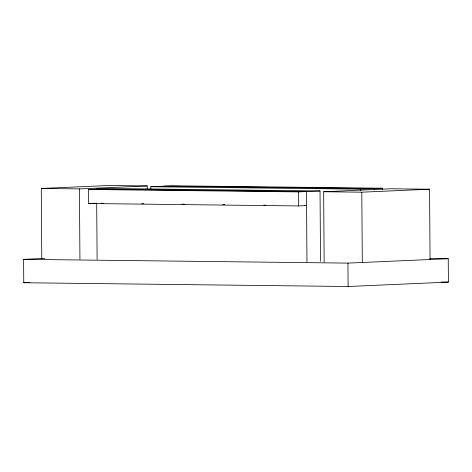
<?xml version="1.0" encoding="UTF-8"?>
<svg xmlns="http://www.w3.org/2000/svg" width="472" height="472" viewBox="0 0 472 472"><rect width="100%" height="100%" fill="white"/><g stroke="black" fill="none" stroke-linecap="round" stroke-linejoin="round"><path stroke-width="0.71" d="M41.772 258.774L41.282 188.464L109.05 185.496L147.205 185.938L147.229 188.871M41.282 188.464L79.438 188.906L147.205 185.938M304.369 205.556L306.576 205.585L298.446 205.94L88.577 203.503L88.476 189.467L110.165 188.517L320.034 190.953L320.523 261.258M150.839 188.93L150.822 186.735L172.51 185.779L382.379 188.222L382.385 189.626M88.476 189.467L298.345 191.903L320.034 190.953M150.822 186.735L360.691 189.172L382.379 188.222M324.14 262.054L323.65 191.744L391.418 188.776L429.573 189.219L430.063 259.529M88.577 203.503L95.356 203.202M323.65 191.744L361.806 192.192L429.573 189.219M429.809 258.503L448.235 258.715L448.4 282.108L348.106 286.504L23.765 282.734L23.6 259.34L44.828 258.408M23.6 259.34L347.941 263.111L448.235 258.715M23.765 282.734L29.618 282.48M164.38 186.139L374.249 188.576L374.255 190.039M96.612 189.107L306.481 191.549L306.971 261.854M101.126 203.196L103.338 203.22M141.63 203.668L143.836 203.692M182.127 204.14L184.34 204.164M222.631 204.606L224.837 204.636M263.866 205.09L265.341 205.108M441.031 282.026L448.4 282.108M361.806 192.192L362.301 262.497M360.691 189.172L360.702 190.635M347.941 263.111L348.106 286.504M298.345 191.903L298.446 205.94M96.707 203.025L97.102 259.417M79.438 188.906L79.933 259.216"/></g></svg>
